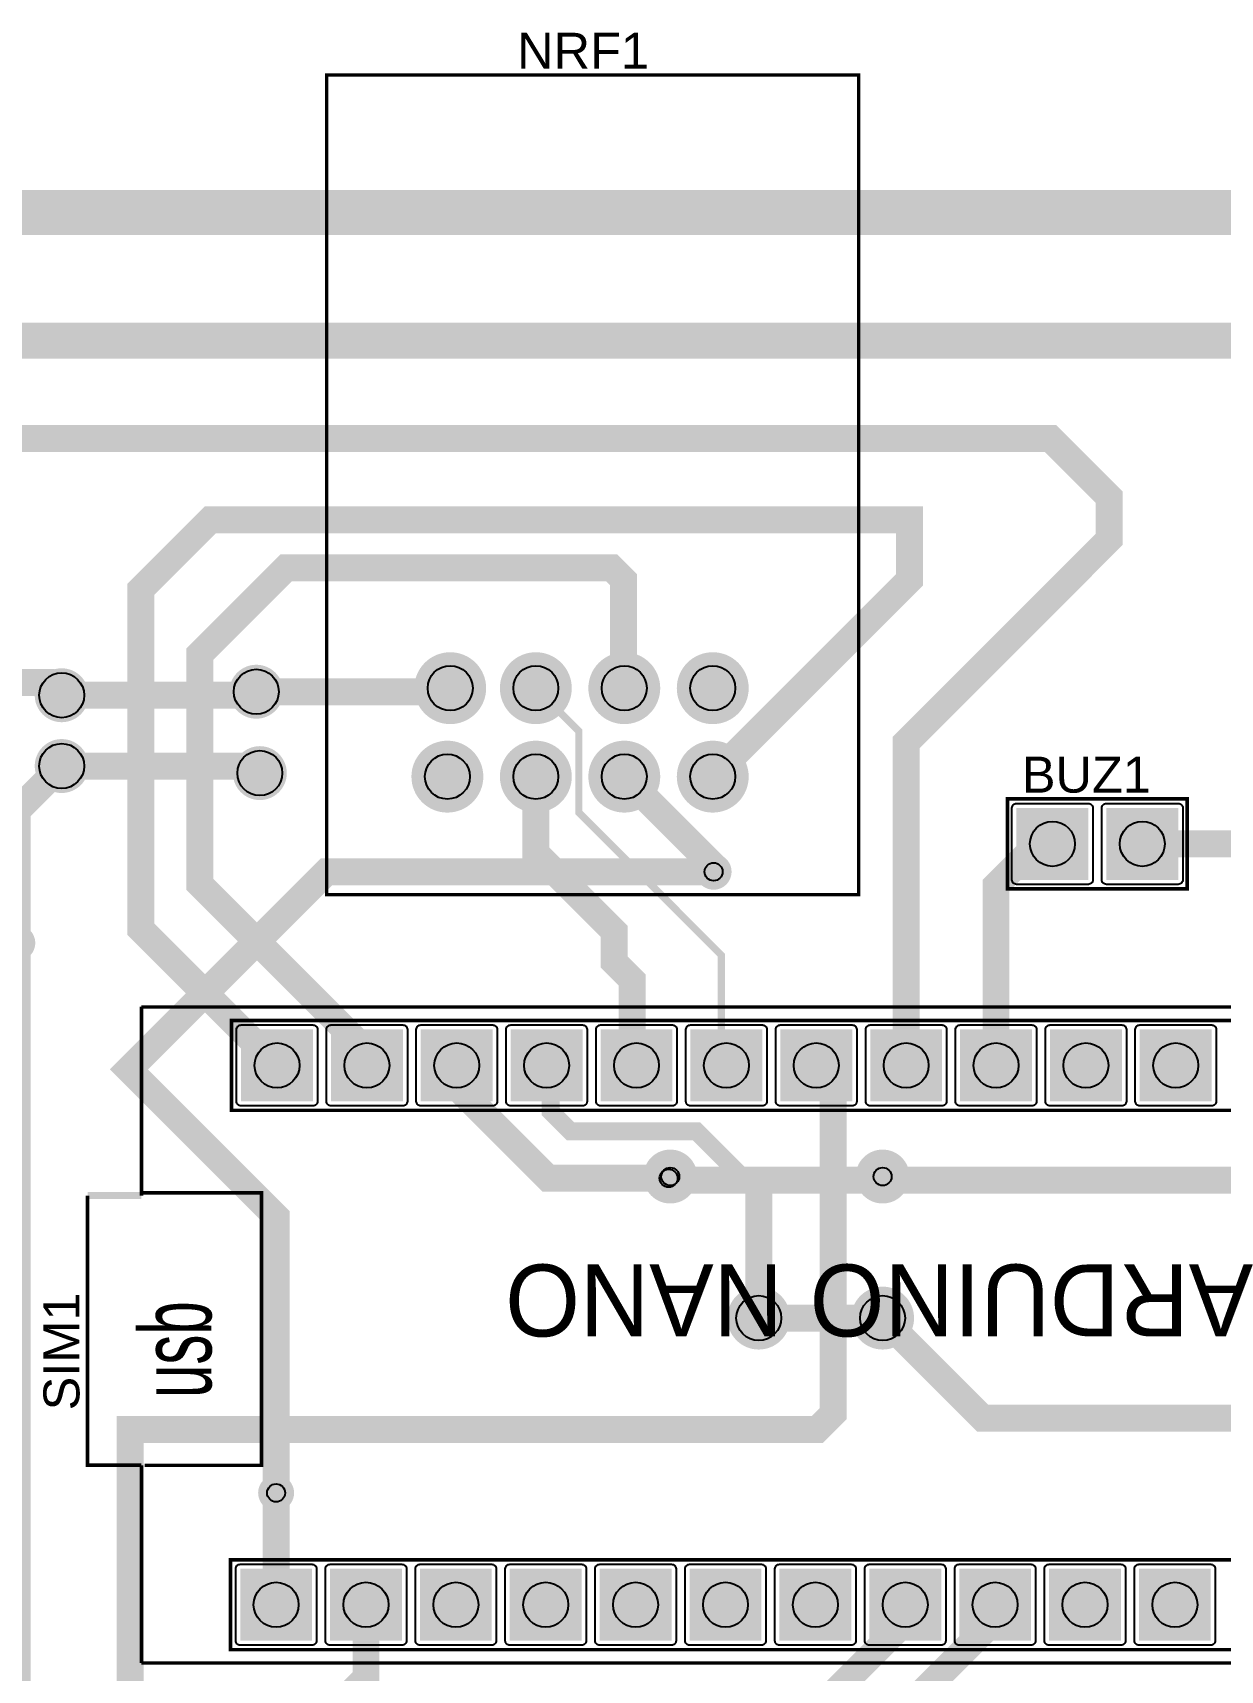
# Model space of a CAD drawing. Header units: centimetres. Extents: x -3.83 to 6.1, y -3.61 to 3.89.
# Drawn here: x 0.708 to 4.064, y -0.735 to 3.892 of the extents above; entities that cross this region are included whole.
import ezdxf

# ---------------------------------------------------------------- set-up
doc = ezdxf.new("R2010")
doc.units = ezdxf.units.CM
doc.layers.get('0').update_dxf_attribs({"linetype": 'CONTINUOUS'})
for name, color, linetype in [('2', 2, 'CONTINUOUS'), ('3', 3, 'CONTINUOUS'), ('4', 4, 'CONTINUOUS'), ('5', 5, 'CONTINUOUS'), ('6', 6, 'CONTINUOUS'), ('7', 7, 'CONTINUOUS')]:
    doc.layers.add(name, color=color, linetype=linetype)

# ---------------------------------------------------------------- blocks, each defined once
blk = doc.blocks.new('EPAD')
at = {"const_width": 0.5}
blk.add_lwpolyline([(-0.25, 0, 1), (0.25, 0, 1)], format="xyb", close=True, dxfattribs=at)
blk = doc.blocks.new('RPAD')
blk.add_trace([(-0.5, -0.5), (-0.5, 0.5), (0.5, -0.5), (0.5, 0.5)])

msp = doc.modelspace()

# ---------------------------------------------------------------- linework, layer by layer
for centre, radius in [((0.79, 2.02), 0.0635), ((1.34, 2.03), 0.0635), ((1.888, 2.04), 0.0635), ((2.13, 2.04), 0.0635), ((2.38, 2.04), 0.0635), ((2.63, 2.04), 0.0635), ((0.79, 1.82), 0.0635), ((1.35, 1.8), 0.0635), ((1.88, 1.79), 0.0635), ((2.13, 1.79), 0.0635), ((2.38, 1.79), 0.0635), ((2.63, 1.79), 0.0635), ((3.59, 1.6), 0.0635), ((3.844, 1.6), 0.0635), ((2.632338, 1.521247), 0.0254), ((1.39854, 0.974), 0.0635), ((1.65254, 0.974), 0.0635), ((1.90654, 0.974), 0.0635), ((2.16054, 0.974), 0.0635), ((2.41454, 0.974), 0.0635), ((2.66854, 0.974), 0.0635), ((2.92254, 0.974), 0.0635), ((3.17654, 0.974), 0.0635), ((3.43054, 0.974), 0.0635), ((3.68454, 0.974), 0.0635), ((3.93854, 0.974), 0.0635), ((2.505277, 0.655277), 0.0254), ((2.51, 0.66), 0.0254), ((3.11, 0.66), 0.0254), ((2.76, 0.26), 0.0635), ((3.11, 0.26), 0.0635), ((1.396, -0.234), 0.0254), ((1.396, -0.55), 0.0635), ((1.65, -0.55), 0.0635), ((1.904, -0.55), 0.0635), ((2.158, -0.55), 0.0635), ((2.412, -0.55), 0.0635), ((2.666, -0.55), 0.0635), ((2.92, -0.55), 0.0635), ((3.174, -0.55), 0.0635), ((3.428, -0.55), 0.0635), ((3.682, -0.55), 0.0635), ((3.936, -0.55), 0.0635)]:
    msp.add_circle(centre, radius)
at = {"layer": '2'}
for points, const_width in [([(1.53888, 1.45646), (3.04228, 1.45646), (3.04228, 3.7727), (1.53888, 3.7727), (1.53888, 1.45646)], 0.01016), ([(1.53888, 1.45646), (3.04228, 1.45646), (3.04228, 3.7727), (1.53888, 3.7727), (1.53888, 1.45646)], 0.01016), ([(1.53888, 1.45646), (3.04228, 1.45646), (3.04228, 3.7727), (1.53888, 3.7727), (1.53888, 1.45646)], 0.01016), ([(3.463, 1.473), (3.971, 1.473), (3.971, 1.727), (3.463, 1.727), (3.463, 1.473)], 0.01016), ([(3.463, 1.473), (3.971, 1.473), (3.971, 1.727), (3.463, 1.727), (3.463, 1.473)], 0.01016), ([(3.463, 1.473), (3.971, 1.473), (3.971, 1.727), (3.463, 1.727), (3.463, 1.473)], 0.01016), ([(5.333, 1.1391), (1.015, 1.1391)], 0.01016), ([(5.333, 1.1391), (1.015, 1.1391)], 0.01016), ([(5.333, 1.1391), (1.015, 1.1391)], 0.01016), ([(1.01536, 1.13966), (1.01536, 0.60626)], 0.01016), ([(1.01536, 1.13966), (1.01536, 0.60626)], 0.01016), ([(1.01536, 1.13966), (1.01536, 0.60626)], 0.01016), ([(1.26954, 0.847), (5.08154, 0.847), (5.08154, 1.101), (1.26954, 1.101), (1.26954, 0.847)], 0.01016), ([(1.26954, 0.847), (5.08154, 0.847), (5.08154, 1.101), (1.26954, 1.101), (1.26954, 0.847)], 0.01016), ([(1.26954, 0.847), (5.08154, 0.847), (5.08154, 1.101), (1.26954, 1.101), (1.26954, 0.847)], 0.01016), ([(1.01536, 0.60626), (0.86296, 0.60626)], 0.02032), ([(1.01536, 0.60626), (0.86296, 0.60626)], 0.02032), ([(1.01536, 0.60626), (0.86296, 0.60626)], 0.02032), ([(1.01536, -0.15574), (0.86296, -0.15574), (0.86296, 0.60626)], 0.01016), ([(1.01536, -0.15574), (0.86296, -0.15574), (0.86296, 0.60626)], 0.01016), ([(1.01536, -0.15574), (0.86296, -0.15574), (0.86296, 0.60626)], 0.01016), ([(1.02454, -0.156), (1.35454, -0.156), (1.35454, 0.614), (1.01454, 0.614)], 0.01016), ([(1.02454, -0.156), (1.35454, -0.156), (1.35454, 0.614), (1.01454, 0.614)], 0.01016), ([(1.02454, -0.156), (1.35454, -0.156), (1.35454, 0.614), (1.01454, 0.614)], 0.01016), ([(1.01536, -0.15574), (1.01536, -0.71454)], 0.01016), ([(1.01536, -0.15574), (1.01536, -0.71454)], 0.01016), ([(1.01536, -0.15574), (1.01536, -0.71454)], 0.01016), ([(1.01536, -0.18114), (1.01536, -0.68914)], 0.00254), ([(1.01536, -0.18114), (1.01536, -0.68914)], 0.00254), ([(1.01536, -0.18114), (1.01536, -0.68914)], 0.00254), ([(1.267, -0.677), (5.079, -0.677), (5.079, -0.423), (1.267, -0.423), (1.267, -0.677)], 0.01016), ([(1.267, -0.677), (5.079, -0.677), (5.079, -0.423), (1.267, -0.423), (1.267, -0.677)], 0.01016), ([(1.267, -0.677), (5.079, -0.677), (5.079, -0.423), (1.267, -0.423), (1.267, -0.677)], 0.01016), ([(5.33336, -0.71454), (1.01536, -0.71454)], 0.01016), ([(5.33336, -0.71454), (1.01536, -0.71454)], 0.01016), ([(5.33336, -0.71454), (1.01536, -0.71454)], 0.01016)]:
    msp.add_lwpolyline(points, dxfattribs=dict(at, const_width=const_width))
at = {"layer": '4'}
for points in [[(3.4884, 1.7143), (3.6916, 1.7143), (3.694159, 1.714042), (3.696543, 1.713302), (3.6987, 1.712131), (3.70058, 1.71058), (3.702131, 1.7087), (3.703302, 1.706543), (3.704042, 1.704159), (3.7043, 1.7016), (3.7043, 1.4984), (3.704042, 1.495841), (3.703302, 1.493457), (3.702131, 1.4913), (3.70058, 1.48942), (3.6987, 1.487869), (3.696543, 1.486698), (3.694159, 1.485958), (3.6916, 1.4857), (3.4884, 1.4857), (3.485841, 1.485958), (3.483457, 1.486698), (3.4813, 1.487869), (3.47942, 1.48942), (3.477869, 1.4913), (3.476698, 1.493457), (3.475958, 1.495841), (3.4757, 1.4984), (3.4757, 1.7016), (3.475958, 1.704159), (3.476698, 1.706543), (3.477869, 1.7087), (3.47942, 1.71058), (3.4813, 1.712131), (3.483457, 1.713302), (3.485841, 1.714042), (3.4884, 1.7143)], [(3.7424, 1.7143), (3.9456, 1.7143), (3.948159, 1.714042), (3.950543, 1.713302), (3.9527, 1.712131), (3.95458, 1.71058), (3.956131, 1.7087), (3.957302, 1.706543), (3.958042, 1.704159), (3.9583, 1.7016), (3.9583, 1.4984), (3.958042, 1.495841), (3.957302, 1.493457), (3.956131, 1.4913), (3.95458, 1.48942), (3.9527, 1.487869), (3.950543, 1.486698), (3.948159, 1.485958), (3.9456, 1.4857), (3.7424, 1.4857), (3.739841, 1.485958), (3.737457, 1.486698), (3.7353, 1.487869), (3.73342, 1.48942), (3.731869, 1.4913), (3.730698, 1.493457), (3.729958, 1.495841), (3.7297, 1.4984), (3.7297, 1.7016), (3.729958, 1.704159), (3.730698, 1.706543), (3.731869, 1.7087), (3.73342, 1.71058), (3.7353, 1.712131), (3.737457, 1.713302), (3.739841, 1.714042), (3.7424, 1.7143)], [(1.50014, 0.8597), (1.29694, 0.8597), (1.294381, 0.859958), (1.291997, 0.860698), (1.28984, 0.861869), (1.28796, 0.86342), (1.286409, 0.8653), (1.285238, 0.867457), (1.284498, 0.869841), (1.28424, 0.8724), (1.28424, 1.0756), (1.284498, 1.078159), (1.285238, 1.080543), (1.286409, 1.0827), (1.28796, 1.08458), (1.28984, 1.086131), (1.291997, 1.087302), (1.294381, 1.088042), (1.29694, 1.0883), (1.50014, 1.0883), (1.502699, 1.088042), (1.505083, 1.087302), (1.50724, 1.086131), (1.50912, 1.08458), (1.510671, 1.0827), (1.511842, 1.080543), (1.512582, 1.078159), (1.51284, 1.0756), (1.51284, 0.8724), (1.512582, 0.869841), (1.511842, 0.867457), (1.510671, 0.8653), (1.50912, 0.86342), (1.50724, 0.861869), (1.505083, 0.860698), (1.502699, 0.859958), (1.50014, 0.8597)], [(1.75414, 0.8597), (1.55094, 0.8597), (1.548381, 0.859958), (1.545997, 0.860698), (1.54384, 0.861869), (1.54196, 0.86342), (1.540409, 0.8653), (1.539238, 0.867457), (1.538498, 0.869841), (1.53824, 0.8724), (1.53824, 1.0756), (1.538498, 1.078159), (1.539238, 1.080543), (1.540409, 1.0827), (1.54196, 1.08458), (1.54384, 1.086131), (1.545997, 1.087302), (1.548381, 1.088042), (1.55094, 1.0883), (1.75414, 1.0883), (1.756699, 1.088042), (1.759083, 1.087302), (1.76124, 1.086131), (1.76312, 1.08458), (1.764671, 1.0827), (1.765842, 1.080543), (1.766582, 1.078159), (1.76684, 1.0756), (1.76684, 0.8724), (1.766582, 0.869841), (1.765842, 0.867457), (1.764671, 0.8653), (1.76312, 0.86342), (1.76124, 0.861869), (1.759083, 0.860698), (1.756699, 0.859958), (1.75414, 0.8597)], [(2.00814, 0.8597), (1.80494, 0.8597), (1.802381, 0.859958), (1.799997, 0.860698), (1.79784, 0.861869), (1.79596, 0.86342), (1.794409, 0.8653), (1.793238, 0.867457), (1.792498, 0.869841), (1.79224, 0.8724), (1.79224, 1.0756), (1.792498, 1.078159), (1.793238, 1.080543), (1.794409, 1.0827), (1.79596, 1.08458), (1.79784, 1.086131), (1.799997, 1.087302), (1.802381, 1.088042), (1.80494, 1.0883), (2.00814, 1.0883), (2.010699, 1.088042), (2.013083, 1.087302), (2.01524, 1.086131), (2.01712, 1.08458), (2.018671, 1.0827), (2.019842, 1.080543), (2.020582, 1.078159), (2.02084, 1.0756), (2.02084, 0.8724), (2.020582, 0.869841), (2.019842, 0.867457), (2.018671, 0.8653), (2.01712, 0.86342), (2.01524, 0.861869), (2.013083, 0.860698), (2.010699, 0.859958), (2.00814, 0.8597)], [(2.26214, 0.8597), (2.05894, 0.8597), (2.056381, 0.859958), (2.053997, 0.860698), (2.05184, 0.861869), (2.04996, 0.86342), (2.048409, 0.8653), (2.047238, 0.867457), (2.046498, 0.869841), (2.04624, 0.8724), (2.04624, 1.0756), (2.046498, 1.078159), (2.047238, 1.080543), (2.048409, 1.0827), (2.04996, 1.08458), (2.05184, 1.086131), (2.053997, 1.087302), (2.056381, 1.088042), (2.05894, 1.0883), (2.26214, 1.0883), (2.264699, 1.088042), (2.267083, 1.087302), (2.26924, 1.086131), (2.27112, 1.08458), (2.272671, 1.0827), (2.273842, 1.080543), (2.274582, 1.078159), (2.27484, 1.0756), (2.27484, 0.8724), (2.274582, 0.869841), (2.273842, 0.867457), (2.272671, 0.8653), (2.27112, 0.86342), (2.26924, 0.861869), (2.267083, 0.860698), (2.264699, 0.859958), (2.26214, 0.8597)], [(2.51614, 0.8597), (2.31294, 0.8597), (2.310381, 0.859958), (2.307997, 0.860698), (2.30584, 0.861869), (2.30396, 0.86342), (2.302409, 0.8653), (2.301238, 0.867457), (2.300498, 0.869841), (2.30024, 0.8724), (2.30024, 1.0756), (2.300498, 1.078159), (2.301238, 1.080543), (2.302409, 1.0827), (2.30396, 1.08458), (2.30584, 1.086131), (2.307997, 1.087302), (2.310381, 1.088042), (2.31294, 1.0883), (2.51614, 1.0883), (2.518699, 1.088042), (2.521083, 1.087302), (2.52324, 1.086131), (2.52512, 1.08458), (2.526671, 1.0827), (2.527842, 1.080543), (2.528582, 1.078159), (2.52884, 1.0756), (2.52884, 0.8724), (2.528582, 0.869841), (2.527842, 0.867457), (2.526671, 0.8653), (2.52512, 0.86342), (2.52324, 0.861869), (2.521083, 0.860698), (2.518699, 0.859958), (2.51614, 0.8597)], [(2.77014, 0.8597), (2.56694, 0.8597), (2.564381, 0.859958), (2.561997, 0.860698), (2.55984, 0.861869), (2.55796, 0.86342), (2.556409, 0.8653), (2.555238, 0.867457), (2.554498, 0.869841), (2.55424, 0.8724), (2.55424, 1.0756), (2.554498, 1.078159), (2.555238, 1.080543), (2.556409, 1.0827), (2.55796, 1.08458), (2.55984, 1.086131), (2.561997, 1.087302), (2.564381, 1.088042), (2.56694, 1.0883), (2.77014, 1.0883), (2.772699, 1.088042), (2.775083, 1.087302), (2.77724, 1.086131), (2.77912, 1.08458), (2.780671, 1.0827), (2.781842, 1.080543), (2.782582, 1.078159), (2.78284, 1.0756), (2.78284, 0.8724), (2.782582, 0.869841), (2.781842, 0.867457), (2.780671, 0.8653), (2.77912, 0.86342), (2.77724, 0.861869), (2.775083, 0.860698), (2.772699, 0.859958), (2.77014, 0.8597)], [(3.02414, 0.8597), (2.82094, 0.8597), (2.818381, 0.859958), (2.815997, 0.860698), (2.81384, 0.861869), (2.81196, 0.86342), (2.810409, 0.8653), (2.809238, 0.867457), (2.808498, 0.869841), (2.80824, 0.8724), (2.80824, 1.0756), (2.808498, 1.078159), (2.809238, 1.080543), (2.810409, 1.0827), (2.81196, 1.08458), (2.81384, 1.086131), (2.815997, 1.087302), (2.818381, 1.088042), (2.82094, 1.0883), (3.02414, 1.0883), (3.026699, 1.088042), (3.029083, 1.087302), (3.03124, 1.086131), (3.03312, 1.08458), (3.034671, 1.0827), (3.035842, 1.080543), (3.036582, 1.078159), (3.03684, 1.0756), (3.03684, 0.8724), (3.036582, 0.869841), (3.035842, 0.867457), (3.034671, 0.8653), (3.03312, 0.86342), (3.03124, 0.861869), (3.029083, 0.860698), (3.026699, 0.859958), (3.02414, 0.8597)], [(3.27814, 0.8597), (3.07494, 0.8597), (3.072381, 0.859958), (3.069997, 0.860698), (3.06784, 0.861869), (3.06596, 0.86342), (3.064409, 0.8653), (3.063238, 0.867457), (3.062498, 0.869841), (3.06224, 0.8724), (3.06224, 1.0756), (3.062498, 1.078159), (3.063238, 1.080543), (3.064409, 1.0827), (3.06596, 1.08458), (3.06784, 1.086131), (3.069997, 1.087302), (3.072381, 1.088042), (3.07494, 1.0883), (3.27814, 1.0883), (3.280699, 1.088042), (3.283083, 1.087302), (3.28524, 1.086131), (3.28712, 1.08458), (3.288671, 1.0827), (3.289842, 1.080543), (3.290582, 1.078159), (3.29084, 1.0756), (3.29084, 0.8724), (3.290582, 0.869841), (3.289842, 0.867457), (3.288671, 0.8653), (3.28712, 0.86342), (3.28524, 0.861869), (3.283083, 0.860698), (3.280699, 0.859958), (3.27814, 0.8597)], [(3.53214, 0.8597), (3.32894, 0.8597), (3.326381, 0.859958), (3.323997, 0.860698), (3.32184, 0.861869), (3.31996, 0.86342), (3.318409, 0.8653), (3.317238, 0.867457), (3.316498, 0.869841), (3.31624, 0.8724), (3.31624, 1.0756), (3.316498, 1.078159), (3.317238, 1.080543), (3.318409, 1.0827), (3.31996, 1.08458), (3.32184, 1.086131), (3.323997, 1.087302), (3.326381, 1.088042), (3.32894, 1.0883), (3.53214, 1.0883), (3.534699, 1.088042), (3.537083, 1.087302), (3.53924, 1.086131), (3.54112, 1.08458), (3.542671, 1.0827), (3.543842, 1.080543), (3.544582, 1.078159), (3.54484, 1.0756), (3.54484, 0.8724), (3.544582, 0.869841), (3.543842, 0.867457), (3.542671, 0.8653), (3.54112, 0.86342), (3.53924, 0.861869), (3.537083, 0.860698), (3.534699, 0.859958), (3.53214, 0.8597)], [(3.78614, 0.8597), (3.58294, 0.8597), (3.580381, 0.859958), (3.577997, 0.860698), (3.57584, 0.861869), (3.57396, 0.86342), (3.572409, 0.8653), (3.571238, 0.867457), (3.570498, 0.869841), (3.57024, 0.8724), (3.57024, 1.0756), (3.570498, 1.078159), (3.571238, 1.080543), (3.572409, 1.0827), (3.57396, 1.08458), (3.57584, 1.086131), (3.577997, 1.087302), (3.580381, 1.088042), (3.58294, 1.0883), (3.78614, 1.0883), (3.788699, 1.088042), (3.791083, 1.087302), (3.79324, 1.086131), (3.79512, 1.08458), (3.796671, 1.0827), (3.797842, 1.080543), (3.798582, 1.078159), (3.79884, 1.0756), (3.79884, 0.8724), (3.798582, 0.869841), (3.797842, 0.867457), (3.796671, 0.8653), (3.79512, 0.86342), (3.79324, 0.861869), (3.791083, 0.860698), (3.788699, 0.859958), (3.78614, 0.8597)], [(4.04014, 0.8597), (3.83694, 0.8597), (3.834381, 0.859958), (3.831997, 0.860698), (3.82984, 0.861869), (3.82796, 0.86342), (3.826409, 0.8653), (3.825238, 0.867457), (3.824498, 0.869841), (3.82424, 0.8724), (3.82424, 1.0756), (3.824498, 1.078159), (3.825238, 1.080543), (3.826409, 1.0827), (3.82796, 1.08458), (3.82984, 1.086131), (3.831997, 1.087302), (3.834381, 1.088042), (3.83694, 1.0883), (4.04014, 1.0883), (4.042699, 1.088042), (4.045083, 1.087302), (4.04724, 1.086131), (4.04912, 1.08458), (4.050671, 1.0827), (4.051842, 1.080543), (4.052582, 1.078159), (4.05284, 1.0756), (4.05284, 0.8724), (4.052582, 0.869841), (4.051842, 0.867457), (4.050671, 0.8653), (4.04912, 0.86342), (4.04724, 0.861869), (4.045083, 0.860698), (4.042699, 0.859958), (4.04014, 0.8597)], [(1.4976, -0.6643), (1.2944, -0.6643), (1.291841, -0.664042), (1.289457, -0.663302), (1.2873, -0.662131), (1.28542, -0.66058), (1.283869, -0.6587), (1.282698, -0.656543), (1.281958, -0.654159), (1.2817, -0.6516), (1.2817, -0.4484), (1.281958, -0.445841), (1.282698, -0.443457), (1.283869, -0.4413), (1.28542, -0.43942), (1.2873, -0.437869), (1.289457, -0.436698), (1.291841, -0.435958), (1.2944, -0.4357), (1.4976, -0.4357), (1.500159, -0.435958), (1.502543, -0.436698), (1.5047, -0.437869), (1.50658, -0.43942), (1.508131, -0.4413), (1.509302, -0.443457), (1.510042, -0.445841), (1.5103, -0.4484), (1.5103, -0.6516), (1.510042, -0.654159), (1.509302, -0.656543), (1.508131, -0.6587), (1.50658, -0.66058), (1.5047, -0.662131), (1.502543, -0.663302), (1.500159, -0.664042), (1.4976, -0.6643)], [(1.7516, -0.6643), (1.5484, -0.6643), (1.545841, -0.664042), (1.543457, -0.663302), (1.5413, -0.662131), (1.53942, -0.66058), (1.537869, -0.6587), (1.536698, -0.656543), (1.535958, -0.654159), (1.5357, -0.6516), (1.5357, -0.4484), (1.535958, -0.445841), (1.536698, -0.443457), (1.537869, -0.4413), (1.53942, -0.43942), (1.5413, -0.437869), (1.543457, -0.436698), (1.545841, -0.435958), (1.5484, -0.4357), (1.7516, -0.4357), (1.754159, -0.435958), (1.756543, -0.436698), (1.7587, -0.437869), (1.76058, -0.43942), (1.762131, -0.4413), (1.763302, -0.443457), (1.764042, -0.445841), (1.7643, -0.4484), (1.7643, -0.6516), (1.764042, -0.654159), (1.763302, -0.656543), (1.762131, -0.6587), (1.76058, -0.66058), (1.7587, -0.662131), (1.756543, -0.663302), (1.754159, -0.664042), (1.7516, -0.6643)], [(2.0056, -0.6643), (1.8024, -0.6643), (1.799841, -0.664042), (1.797457, -0.663302), (1.7953, -0.662131), (1.79342, -0.66058), (1.791869, -0.6587), (1.790698, -0.656543), (1.789958, -0.654159), (1.7897, -0.6516), (1.7897, -0.4484), (1.789958, -0.445841), (1.790698, -0.443457), (1.791869, -0.4413), (1.79342, -0.43942), (1.7953, -0.437869), (1.797457, -0.436698), (1.799841, -0.435958), (1.8024, -0.4357), (2.0056, -0.4357), (2.008159, -0.435958), (2.010543, -0.436698), (2.0127, -0.437869), (2.01458, -0.43942), (2.016131, -0.4413), (2.017302, -0.443457), (2.018042, -0.445841), (2.0183, -0.4484), (2.0183, -0.6516), (2.018042, -0.654159), (2.017302, -0.656543), (2.016131, -0.6587), (2.01458, -0.66058), (2.0127, -0.662131), (2.010543, -0.663302), (2.008159, -0.664042), (2.0056, -0.6643)], [(2.2596, -0.6643), (2.0564, -0.6643), (2.053841, -0.664042), (2.051457, -0.663302), (2.0493, -0.662131), (2.04742, -0.66058), (2.045869, -0.6587), (2.044698, -0.656543), (2.043958, -0.654159), (2.0437, -0.6516), (2.0437, -0.4484), (2.043958, -0.445841), (2.044698, -0.443457), (2.045869, -0.4413), (2.04742, -0.43942), (2.0493, -0.437869), (2.051457, -0.436698), (2.053841, -0.435958), (2.0564, -0.4357), (2.2596, -0.4357), (2.262159, -0.435958), (2.264543, -0.436698), (2.2667, -0.437869), (2.26858, -0.43942), (2.270131, -0.4413), (2.271302, -0.443457), (2.272042, -0.445841), (2.2723, -0.4484), (2.2723, -0.6516), (2.272042, -0.654159), (2.271302, -0.656543), (2.270131, -0.6587), (2.26858, -0.66058), (2.2667, -0.662131), (2.264543, -0.663302), (2.262159, -0.664042), (2.2596, -0.6643)], [(2.5136, -0.6643), (2.3104, -0.6643), (2.307841, -0.664042), (2.305457, -0.663302), (2.3033, -0.662131), (2.30142, -0.66058), (2.299869, -0.6587), (2.298698, -0.656543), (2.297958, -0.654159), (2.2977, -0.6516), (2.2977, -0.4484), (2.297958, -0.445841), (2.298698, -0.443457), (2.299869, -0.4413), (2.30142, -0.43942), (2.3033, -0.437869), (2.305457, -0.436698), (2.307841, -0.435958), (2.3104, -0.4357), (2.5136, -0.4357), (2.516159, -0.435958), (2.518543, -0.436698), (2.5207, -0.437869), (2.52258, -0.43942), (2.524131, -0.4413), (2.525302, -0.443457), (2.526042, -0.445841), (2.5263, -0.4484), (2.5263, -0.6516), (2.526042, -0.654159), (2.525302, -0.656543), (2.524131, -0.6587), (2.52258, -0.66058), (2.5207, -0.662131), (2.518543, -0.663302), (2.516159, -0.664042), (2.5136, -0.6643)], [(2.7676, -0.6643), (2.5644, -0.6643), (2.561841, -0.664042), (2.559457, -0.663302), (2.5573, -0.662131), (2.55542, -0.66058), (2.553869, -0.6587), (2.552698, -0.656543), (2.551958, -0.654159), (2.5517, -0.6516), (2.5517, -0.4484), (2.551958, -0.445841), (2.552698, -0.443457), (2.553869, -0.4413), (2.55542, -0.43942), (2.5573, -0.437869), (2.559457, -0.436698), (2.561841, -0.435958), (2.5644, -0.4357), (2.7676, -0.4357), (2.770159, -0.435958), (2.772543, -0.436698), (2.7747, -0.437869), (2.77658, -0.43942), (2.778131, -0.4413), (2.779302, -0.443457), (2.780042, -0.445841), (2.7803, -0.4484), (2.7803, -0.6516), (2.780042, -0.654159), (2.779302, -0.656543), (2.778131, -0.6587), (2.77658, -0.66058), (2.7747, -0.662131), (2.772543, -0.663302), (2.770159, -0.664042), (2.7676, -0.6643)], [(3.0216, -0.6643), (2.8184, -0.6643), (2.815841, -0.664042), (2.813457, -0.663302), (2.8113, -0.662131), (2.80942, -0.66058), (2.807869, -0.6587), (2.806698, -0.656543), (2.805958, -0.654159), (2.8057, -0.6516), (2.8057, -0.4484), (2.805958, -0.445841), (2.806698, -0.443457), (2.807869, -0.4413), (2.80942, -0.43942), (2.8113, -0.437869), (2.813457, -0.436698), (2.815841, -0.435958), (2.8184, -0.4357), (3.0216, -0.4357), (3.024159, -0.435958), (3.026543, -0.436698), (3.0287, -0.437869), (3.03058, -0.43942), (3.032131, -0.4413), (3.033302, -0.443457), (3.034042, -0.445841), (3.0343, -0.4484), (3.0343, -0.6516), (3.034042, -0.654159), (3.033302, -0.656543), (3.032131, -0.6587), (3.03058, -0.66058), (3.0287, -0.662131), (3.026543, -0.663302), (3.024159, -0.664042), (3.0216, -0.6643)], [(3.2756, -0.6643), (3.0724, -0.6643), (3.069841, -0.664042), (3.067457, -0.663302), (3.0653, -0.662131), (3.06342, -0.66058), (3.061869, -0.6587), (3.060698, -0.656543), (3.059958, -0.654159), (3.0597, -0.6516), (3.0597, -0.4484), (3.059958, -0.445841), (3.060698, -0.443457), (3.061869, -0.4413), (3.06342, -0.43942), (3.0653, -0.437869), (3.067457, -0.436698), (3.069841, -0.435958), (3.0724, -0.4357), (3.2756, -0.4357), (3.278159, -0.435958), (3.280543, -0.436698), (3.2827, -0.437869), (3.28458, -0.43942), (3.286131, -0.4413), (3.287302, -0.443457), (3.288042, -0.445841), (3.2883, -0.4484), (3.2883, -0.6516), (3.288042, -0.654159), (3.287302, -0.656543), (3.286131, -0.6587), (3.28458, -0.66058), (3.2827, -0.662131), (3.280543, -0.663302), (3.278159, -0.664042), (3.2756, -0.6643)], [(3.5296, -0.6643), (3.3264, -0.6643), (3.323841, -0.664042), (3.321457, -0.663302), (3.3193, -0.662131), (3.31742, -0.66058), (3.315869, -0.6587), (3.314698, -0.656543), (3.313958, -0.654159), (3.3137, -0.6516), (3.3137, -0.4484), (3.313958, -0.445841), (3.314698, -0.443457), (3.315869, -0.4413), (3.31742, -0.43942), (3.3193, -0.437869), (3.321457, -0.436698), (3.323841, -0.435958), (3.3264, -0.4357), (3.5296, -0.4357), (3.532159, -0.435958), (3.534543, -0.436698), (3.5367, -0.437869), (3.53858, -0.43942), (3.540131, -0.4413), (3.541302, -0.443457), (3.542042, -0.445841), (3.5423, -0.4484), (3.5423, -0.6516), (3.542042, -0.654159), (3.541302, -0.656543), (3.540131, -0.6587), (3.53858, -0.66058), (3.5367, -0.662131), (3.534543, -0.663302), (3.532159, -0.664042), (3.5296, -0.6643)], [(3.7836, -0.6643), (3.5804, -0.6643), (3.577841, -0.664042), (3.575457, -0.663302), (3.5733, -0.662131), (3.57142, -0.66058), (3.569869, -0.6587), (3.568698, -0.656543), (3.567958, -0.654159), (3.5677, -0.6516), (3.5677, -0.4484), (3.567958, -0.445841), (3.568698, -0.443457), (3.569869, -0.4413), (3.57142, -0.43942), (3.5733, -0.437869), (3.575457, -0.436698), (3.577841, -0.435958), (3.5804, -0.4357), (3.7836, -0.4357), (3.786159, -0.435958), (3.788543, -0.436698), (3.7907, -0.437869), (3.79258, -0.43942), (3.794131, -0.4413), (3.795302, -0.443457), (3.796042, -0.445841), (3.7963, -0.4484), (3.7963, -0.6516), (3.796042, -0.654159), (3.795302, -0.656543), (3.794131, -0.6587), (3.79258, -0.66058), (3.7907, -0.662131), (3.788543, -0.663302), (3.786159, -0.664042), (3.7836, -0.6643)], [(4.0376, -0.6643), (3.8344, -0.6643), (3.831841, -0.664042), (3.829457, -0.663302), (3.8273, -0.662131), (3.82542, -0.66058), (3.823869, -0.6587), (3.822698, -0.656543), (3.821958, -0.654159), (3.8217, -0.6516), (3.8217, -0.4484), (3.821958, -0.445841), (3.822698, -0.443457), (3.823869, -0.4413), (3.82542, -0.43942), (3.8273, -0.437869), (3.829457, -0.436698), (3.831841, -0.435958), (3.8344, -0.4357), (4.0376, -0.4357), (4.040159, -0.435958), (4.042543, -0.436698), (4.0447, -0.437869), (4.04658, -0.43942), (4.048131, -0.4413), (4.049302, -0.443457), (4.050042, -0.445841), (4.0503, -0.4484), (4.0503, -0.6516), (4.050042, -0.654159), (4.049302, -0.656543), (4.048131, -0.6587), (4.04658, -0.66058), (4.0447, -0.662131), (4.042543, -0.663302), (4.040159, -0.664042), (4.0376, -0.6643)]]:
    msp.add_lwpolyline(points, close=True, dxfattribs=at)
at = {"layer": '5'}
for points, const_width in [([(-2.097845, 1.15441), (-2.097845, 3.167966), (-1.881752, 3.384059), (5.005555, 3.384059), (5.36376, 3.025854), (5.36376, 1.69376), (5.26, 1.59), (5.23348, 1.59), (5.024425, 1.799055)], 0.127), ([(-0.554754, 2.935246), (-0.467887, 3.022113), (4.447887, 3.022113), (4.63, 2.84)], 0.1016), ([(0.14986, -0.35), (0.54, 0.04014), (0.54, 2.03), (0.54, 2.055694), (0.754306, 2.055694), (0.79, 2.02)], 0.0762), ([(0.79, 2.02), (1.33, 2.02), (1.34, 2.03)], 0.0762), ([(2.13, 2.04), (2.13, 1.978487)], 0.0762), ([(-0.17272, -1.15), (-0.17272, -1.32728), (0.05, -1.55), (0.664477, -0.935523), (0.664477, 1.32), (0.664477, 1.694477), (0.79, 1.82)], 0.0762), ([(0.79, 1.82), (1.33, 1.82), (1.35, 1.8)], 0.0762), ([(4.33, 1.73), (4.292162, 1.692162), (4.292162, 1.48), (4.292162, 1.362725), (5.162023, 1.362725), (5.537031, 0.987717), (5.199314, 0.65), (3.12, 0.65), (3.11, 0.66)], 0.0762), ([(1.396, -0.234), (1.396, 0.546877), (0.98017, 0.962707), (1.53871, 1.521247), (2.632338, 1.521247)], 0.0762), ([(1.39854, 0.974), (1.39854, 1.014531)], 0.0762), ([(3.11, 0.66), (3.11, 0.65), (2.52, 0.65), (2.51, 0.66)], 0.0762), ([(2.76, 0.26), (3.11, 0.26)], 0.0762)]:
    msp.add_lwpolyline(points, dxfattribs=dict(at, const_width=const_width))
at = {"layer": '6'}
for points, const_width in [([(3.17654, 0.974), (3.17654, 1.88654), (3.75, 2.46), (3.75, 2.579922), (3.584194, 2.745728), (0.286376, 2.745728), (-0.325106, 2.134246), (-0.325106, 1.715106), (-0.3, 1.69)], 0.0762), ([(2.63, 1.79), (3.185806, 2.345806), (3.185806, 2.515919), (1.210089, 2.515919), (1.013793, 2.319623), (1.013793, 1.358747), (1.39854, 0.974)], 0.0762), ([(1.65254, 0.974), (1.65254, 1.013715), (1.18, 1.486255), (1.18, 2.135794), (1.424206, 2.38), (2.344582, 2.38), (2.378033, 2.346549), (2.378033, 2.041967), (2.38, 2.04)], 0.0762), ([(1.34, 2.03), (1.878, 2.03), (1.888, 2.04)], 0.0762), ([(2.13, 2.04), (2.25161, 1.91839), (2.25161, 1.68839), (2.52, 1.42), (2.654017, 1.285983), (2.654017, 0.988523), (2.66854, 0.974)], 0.02032), ([(2.13, 1.79), (2.13, 1.574395), (2.351108, 1.353287), (2.351108, 1.266524), (2.401967, 1.215665), (2.401967, 0.986573), (2.41454, 0.974)], 0.0762), ([(2.38, 1.79), (2.632338, 1.537662), (2.632338, 1.521247)], 0.0762), ([(3.43054, 0.974), (3.43054, 1.482501), (3.548039, 1.6), (3.59, 1.6)], 0.0762), ([(3.844, 1.6), (4.66, 1.6), (4.66668, 1.60668)], 0.0762), ([(1.90654, 0.974), (1.90654, 1.021174)], 0.0762), ([(-0.86, -2.371818), (-0.783283, -2.295101), (-0.340908, -2.295101), (0.983743, -0.97045), (0.983743, -0.054879), (2.925554, -0.054879), (2.97, -0.010433), (2.97, 0.92654), (2.92254, 0.974)], 0.0762), ([(1.90654, 0.974), (1.90654, 0.91346), (2.164723, 0.655277), (2.505277, 0.655277), (2.51, 0.66)], 0.0762), ([(2.76, 0.61181), (2.584161, 0.787649), (2.227942, 0.787649), (2.172186, 0.843405), (2.172186, 0.962354), (2.16054, 0.974)], 0.0508), ([(2.76, 0.61181), (2.76, 0.617027)], 0.0762), ([(2.76, 0.26), (2.76, 0.61181)], 0.0762), ([(3.11, 0.26), (3.393174, -0.023174), (5.361383, -0.023174), (5.361383, -0.817747), (5.103544, -1.075586), (4.969026, -1.075586), (4.288528, -1.756084), (4.220611, -1.824001), (4.220611, -2.692429), (4.362788, -2.834606), (4.585394, -2.834606), (4.61, -2.81)], 0.0762), ([(1.396, -0.55), (1.396, -0.234)], 0.0762), ([(1.65, -0.55), (1.65, -0.756487), (1.423925, -0.982562), (1.423925, -1.401343), (3.318657, -1.401343), (3.38, -1.34), (3.424516, -1.295484), (3.424516, -1.095484), (3.43, -1.09)], 0.0762), ([(2.68, -1.09), (2.68, -0.919186), (2.795075, -0.804111), (2.967587, -0.804111), (3.174, -0.597698), (3.174, -0.55)], 0.0762), ([(2.93, -1.09), (3.428, -0.592), (3.428, -0.55)], 0.0762)]:
    msp.add_lwpolyline(points, dxfattribs=dict(at, const_width=const_width))

# ---------------------------------------------------------------- block references
for name, p, xscale, yscale in [('EPAD', (1.888, 2.04), 0.1778, 0.1778), ('EPAD', (2.13, 2.04), 0.1778, 0.1778), ('EPAD', (2.38, 2.04), 0.1778, 0.1778), ('EPAD', (2.63, 2.04), 0.1778, 0.1778), ('EPAD', (0.79, 2.02), 0.127, 0.127), ('EPAD', (1.34, 2.03), 0.127, 0.127), ('EPAD', (0.79, 1.82), 0.127, 0.127), ('EPAD', (1.35, 1.8), 0.127, 0.127), ('EPAD', (1.88, 1.79), 0.1778, 0.1778), ('EPAD', (2.13, 1.79), 0.1778, 0.1778), ('EPAD', (2.38, 1.79), 0.1778, 0.1778), ('EPAD', (2.63, 1.79), 0.1778, 0.1778), ('RPAD', (3.59, 1.6), 0.2032, 0.2032), ('RPAD', (3.844, 1.6), 0.2032, 0.2032), ('EPAD', (2.51, 0.66), 0.127, 0.127), ('EPAD', (3.11, 0.66), 0.127, 0.127), ('EPAD', (2.76, 0.26), 0.1524, 0.1524), ('EPAD', (3.11, 0.26), 0.1524, 0.1524)]:
    msp.add_blockref(name, p, dxfattribs=dict(xscale=xscale, yscale=yscale))
at = {"xscale": 0.2032, "yscale": 0.2032, "rotation": 180}
for p in [(1.39854, 0.974), (1.65254, 0.974), (1.90654, 0.974), (2.16054, 0.974), (2.41454, 0.974), (2.66854, 0.974), (2.92254, 0.974), (3.17654, 0.974), (3.43054, 0.974), (3.68454, 0.974), (3.93854, 0.974), (1.396, -0.55), (1.65, -0.55), (1.904, -0.55), (2.158, -0.55), (2.412, -0.55), (2.666, -0.55), (2.92, -0.55), (3.174, -0.55), (3.428, -0.55), (3.682, -0.55), (3.936, -0.55)]:
    msp.add_blockref('RPAD', p, dxfattribs=at)
at = {"layer": '4'}
for p, xscale, yscale in [((1.888, 2.04), 0.2032, 0.2032), ((2.13, 2.04), 0.2032, 0.2032), ((2.38, 2.04), 0.2032, 0.2032), ((2.63, 2.04), 0.2032, 0.2032), ((0.79, 2.02), 0.1524, 0.1524), ((1.34, 2.03), 0.1524, 0.1524), ((0.79, 1.82), 0.1524, 0.1524), ((1.35, 1.8), 0.1524, 0.1524), ((1.88, 1.79), 0.2032, 0.2032), ((2.13, 1.79), 0.2032, 0.2032), ((2.38, 1.79), 0.2032, 0.2032), ((2.63, 1.79), 0.2032, 0.2032), ((2.632338, 1.521247), 0.1016, 0.1016), ((0.664477, 1.32), 0.1016, 0.1016), ((2.51, 0.66), 0.1524, 0.1524), ((2.505277, 0.655277), 0.1016, 0.1016), ((3.11, 0.66), 0.1524, 0.1524), ((2.76, 0.26), 0.1778, 0.1778), ((3.11, 0.26), 0.1778, 0.1778), ((1.396, -0.234), 0.1016, 0.1016)]:
    msp.add_blockref('EPAD', p, dxfattribs=dict(at, xscale=xscale, yscale=yscale))
at = {"layer": '7', "xscale": 0.0762, "yscale": 0.0762}
for p in [(2.632338, 1.521247), (2.505277, 0.655277), (1.396, -0.234)]:
    msp.add_blockref('EPAD', p, dxfattribs=at)

# ---------------------------------------------------------------- texts
at = {"layer": '3', "width": 1.05}
for s, p in [('NRF1', (2.07722, 3.79048)), ('NRF1', (2.07722, 3.79048)), ('NRF1', (2.07722, 3.79048)), ('BUZ1', (3.50364, 1.74478)), ('BUZ1', (3.50364, 1.74478)), ('BUZ1', (3.50364, 1.74478))]:
    msp.add_text(s, height=0.1016, dxfattribs=at).set_placement(p)
at = {"layer": '3'}
msp.add_text('ARDUINO NANO', height=0.2032, rotation=180, dxfattribs=at).set_placement((4.15686, 0.41146))
msp.add_text('ARDUINO NANO', height=0.2032, rotation=180, dxfattribs=at).set_placement((4.15686, 0.41146))
msp.add_text('ARDUINO NANO', height=0.2032, rotation=180, dxfattribs=at).set_placement((4.15686, 0.41146))
for s, height, width, p in [('SIM1', 0.1016, 1.05, (0.8401, -0.0008)), ('SIM1', 0.1016, 1.05, (0.8401, -0.0008)), ('SIM1', 0.1016, 1.05, (0.8401, -0.0008)), ('usb', 0.2032, 0.625, (1.21314, 0.034)), ('usb', 0.2032, 0.625, (1.21314, 0.034)), ('usb', 0.2032, 0.625, (1.21314, 0.034))]:
    msp.add_text(s, height=height, rotation=90, dxfattribs=dict(at, width=width)).set_placement(p)

doc.saveas('drawing.dxf')
